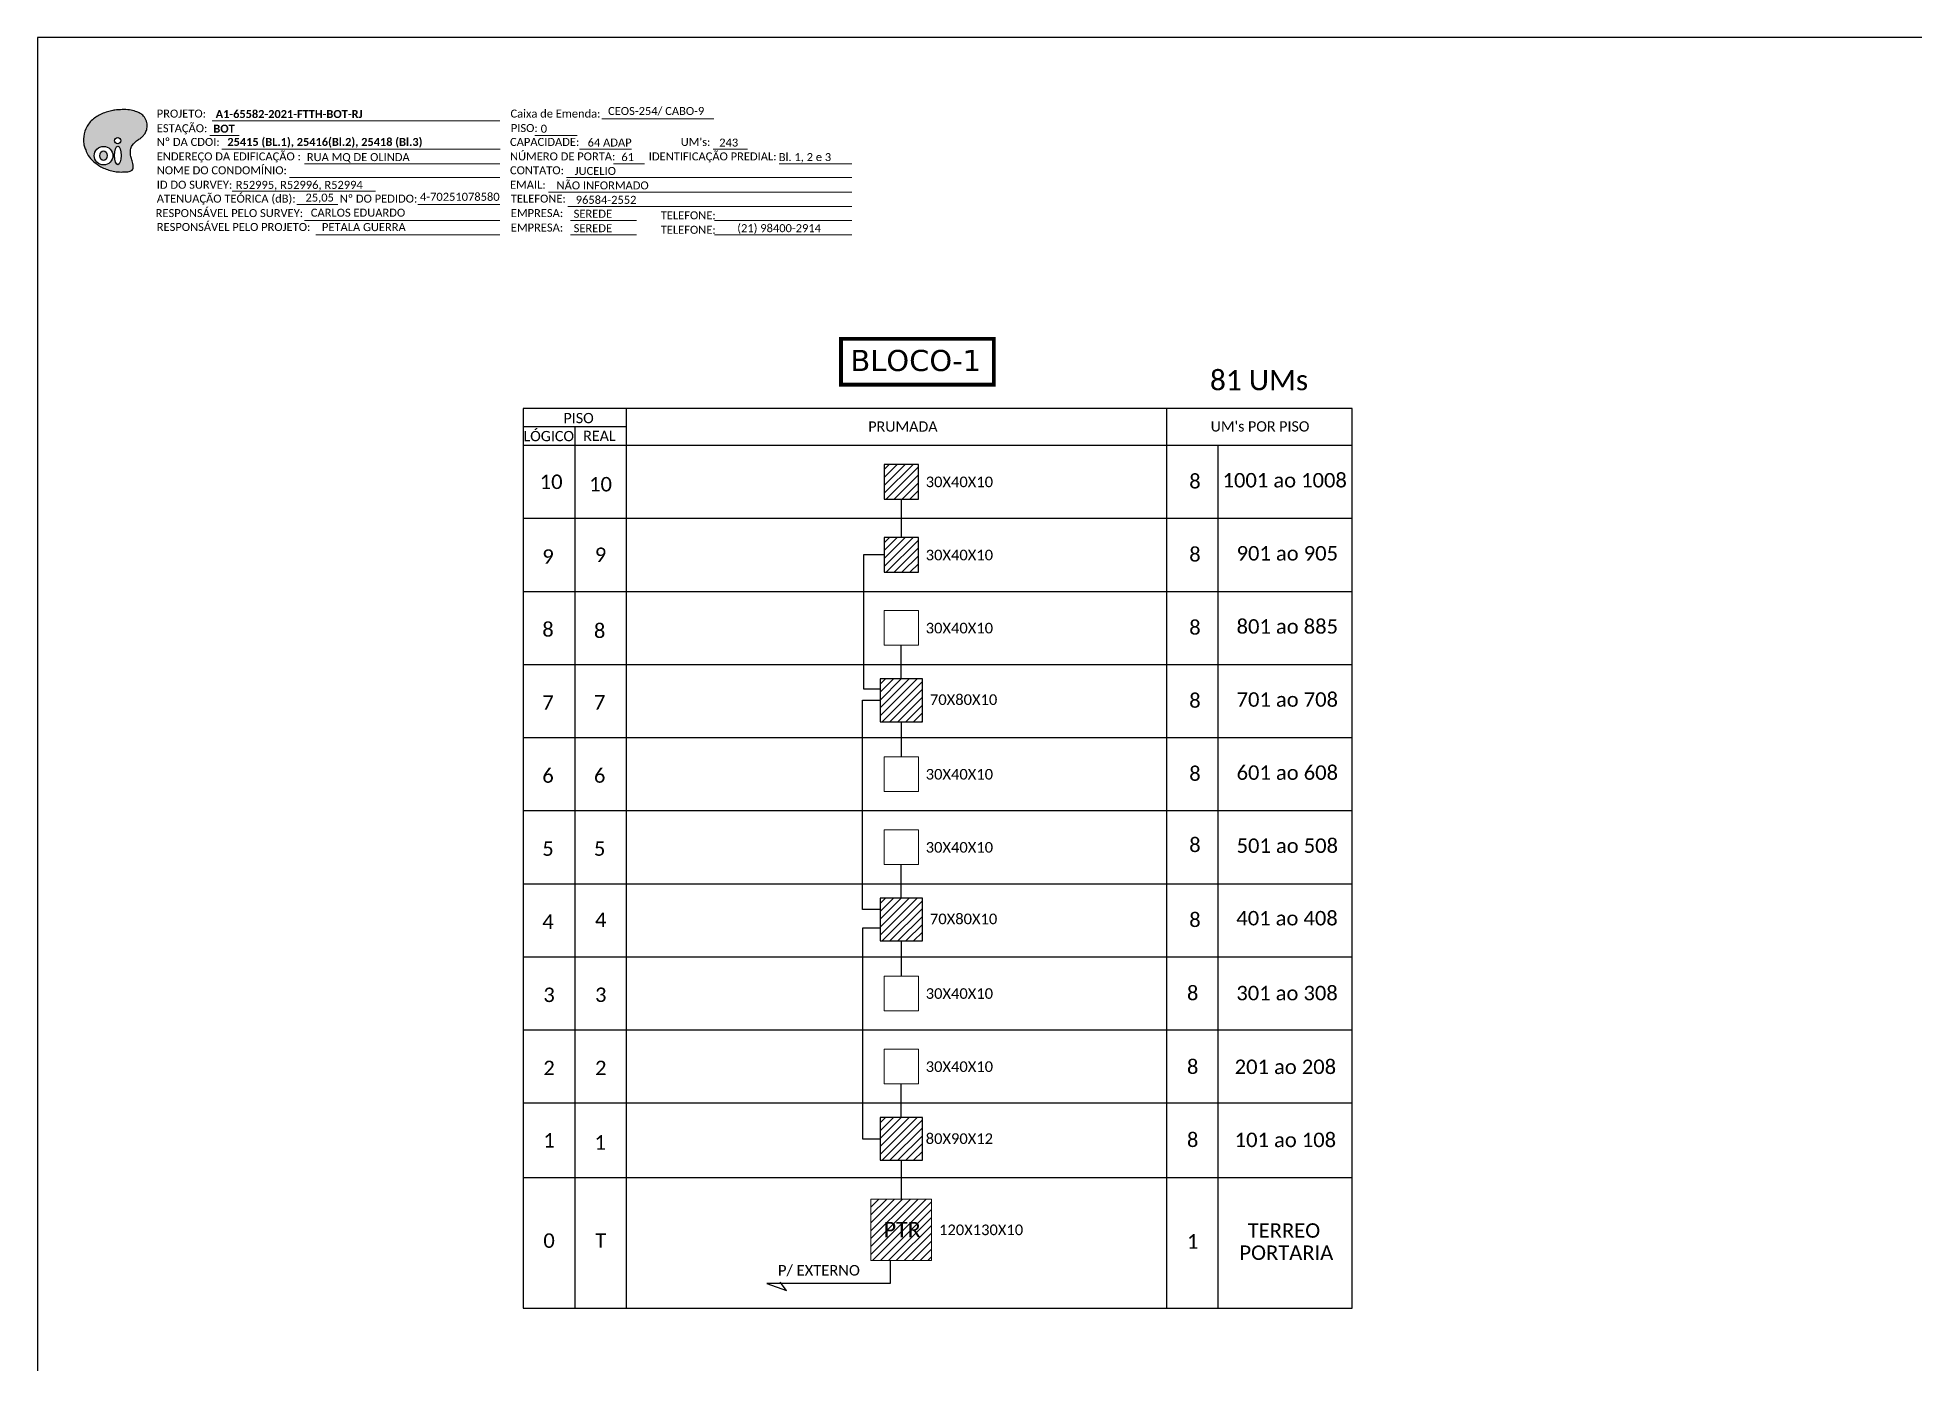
# Model space of a CAD drawing. Extents: x -4 to 1788, y 1 to 595.
# Drawn here: x -3.8 to 416.7, y 298.3 to 595.3 of the extents above; entities that cross this region are included whole.
import ezdxf
from ezdxf.enums import TextEntityAlignment as Align

# ---------------------------------------------------------------- set-up
doc = ezdxf.new("R2010")
doc.units = 0
doc.layers.add('CAP a instalar', color=1, linetype='Continuous')
doc.layers.add('label_cabos', color=7, linetype='Continuous')
doc.styles.add('siredit', font='verdana.ttf')
doc.styles.add('WMF-Calibri0', font='calibri.ttf')
doc.styles.add('WMF-Calibri1', font='calibrib.ttf')

# ---------------------------------------------------------------- blocks, each defined once
blk = doc.blocks.new('OI')
h = blk.add_hatch(color=40)
edge = h.paths.add_edge_path()
edge.add_spline(control_points=[(4.35, -0.67), (3.92, -0.99), (3.26, -1.5), (2.81, -2.59), (2.9, -3.5), (3.06, -4.27), (3.31, -4.85), (3.37, -5.39), (3.4, -5.88), (3.2, -6.4), (2.54, -6.61), (1.65, -6.63), (0.55, -6.67), (-0.56, -6.42), (-1.61, -6.14), (-2.77, -5.61), (-3.92, -4.77), (-4.89, -3.7), (-5.34, -2.65), (-5.6, -1.94), (-5.85, -0.96), (-5.71, 0.47), (-5.1, 2.02), (-4.14, 3.02), (-3.3, 3.61), (-2.37, 4.16), (-1.36, 4.44), (-0.56, 4.7), (0.79, 4.85), (2.24, 4.97), (3.79, 4.57), (4.67, 4.21), (5.44, 3.65), (5.76, 2.99), (6.03, 2.21), (6.01, 1.46), (5.72, 0.64), (5.31, 0.08), (4.88, -0.38), (4.51, -0.55), (4.35, -0.67)], knot_values=[0, 0, 0, 0, 1.60434, 2.417191, 3.427595, 4.282808, 4.776746, 5.304182, 5.888771, 6.258406, 6.858137, 7.79129, 8.986195, 10.124242, 11.187857, 12.242908, 13.953784, 15.414161, 16.515391, 17.349188, 17.675853, 19.552021, 21.515531, 22.568638, 23.63245, 24.621084, 25.782718, 26.745347, 27.142653, 29.870543, 31.004649, 31.921532, 32.709589, 33.801391, 34.042471, 35.192333, 35.971461, 36.628871, 37.254359, 37.836911, 37.836911, 37.836911, 37.836911], degree=3, periodic=0)
h.paths.add_polyline_path([(1.13, -0.87, -1), (-0.04, -0.87, -1)], flags=16)
edge = h.paths.add_edge_path(flags=16)
edge.add_ellipse((0.56, -3.59), major_axis=(-0.02, 1.71), ratio=0.361305, start_angle=0, end_angle=360)
h.paths.add_polyline_path([(-0.36, -3.62, -1), (-3.8, -3.62, -1)], flags=16)
edge = h.paths.add_edge_path(flags=0)
edge.add_ellipse((-2.08, -3.62), major_axis=(0, 0.885), ratio=0.758294, start_angle=0, end_angle=360)
at = {"color": 40}
for centre, radius in [((-2.08, -3.62), 1.72), ((0.54, -0.87), 0.587)]:
    blk.add_circle(centre, radius, dxfattribs=at)
blk.add_ellipse((-2.08, -3.62), major_axis=(0, 0.885), ratio=0.758294, start_param=-3.141592653589792, end_param=3.141592653589792, dxfattribs=at)
blk.add_ellipse((0.56, -3.59), major_axis=(-0.02, 1.71), ratio=0.361305, dxfattribs=at)
at = {"color": 40, "start_tangent": (-0.800898, -0.598801), "end_tangent": (-0.800898, -0.598801)}
blk.add_spline([(4.35, -0.67), (3.2, -1.78), (2.9, -2.54), (2.92, -3.55), (3.12, -4.38), (3.28, -4.85), (3.37, -5.37), (3.35, -5.95), (3.2, -6.29), (2.66, -6.55), (1.73, -6.63), (0.54, -6.62), (-0.58, -6.41), (-1.6, -6.11), (-2.56, -5.67), (-3.95, -4.67), (-4.89, -3.56), (-5.37, -2.56), (-5.64, -1.78), (-5.72, -1.46), (-5.63, 0.42), (-4.84, 2.22), (-4.13, 2.99), (-3.27, 3.62), (-2.4, 4.09), (-1.3, 4.47), (-0.37, 4.72), (0.02, 4.77), (2.75, 4.8), (3.85, 4.53), (4.69, 4.16), (5.31, 3.68), (5.85, 2.73), (5.93, 2.5), (5.94, 1.35), (5.67, 0.62), (5.29, 0.08), (4.84, -0.36), (4.35, -0.67)], degree=3, dxfattribs=at)

msp = doc.modelspace()

# ---------------------------------------------------------------- hatches: boundary and pattern name
h = msp.add_hatch()
h.set_pattern_fill('ANSI31', color=1, scale=10, style=0)
h.set_pattern_definition([(45, (-431.6881, 101.9222), (-0.8838835, 0.8838835), [])])
h.paths.add_polyline_path([(193.5, 499.64), (185.84, 499.64), (185.84, 491.88), (193.5, 491.88)])
h.paths.add_polyline_path([(191.81, 490.24), (191.81, 495.39)])
h = msp.add_hatch()
h.set_pattern_fill('ANSI31', color=1, scale=10, style=0)
h.set_pattern_definition([(45, (-431.6881, 85.5503), (-0.8838835, 0.8838835), [])])
h.paths.add_polyline_path([(193.5, 483.27), (185.84, 483.27), (185.84, 475.5), (193.5, 475.5)])
h.paths.add_polyline_path([(191.81, 473.87), (191.81, 479.02)])
h = msp.add_hatch()
h.set_pattern_fill('ANSI31', color=1, scale=10, style=0)
h.set_pattern_definition([(45, (-430.7907, 53.8822), (-0.8838835, 0.8838835), [])])
h.paths.add_polyline_path([(194.4, 451.6), (184.93, 451.6), (184.93, 442), (194.4, 442)])
h.paths.add_polyline_path([(192.71, 442.2), (192.71, 442.2), (192.71, 447.35), (192.71, 447.35)], flags=24)
h = msp.add_hatch()
h.set_pattern_fill('ANSI31', color=1, scale=10, style=0)
h.set_pattern_definition([(45, (-430.7907, 4.7666), (-0.8838835, 0.8838835), [])])
h.paths.add_polyline_path([(194.4, 402.49), (184.93, 402.49), (184.93, 392.89), (194.4, 392.89)])
h.paths.add_polyline_path([(192.71, 393.08), (192.71, 393.08), (192.71, 398.23), (192.71, 398.23)], flags=24)
h = msp.add_hatch()
h.set_pattern_fill('ANSI31', color=1, scale=10, style=0)
h.set_pattern_definition([(45, (-430.7907, -44.349), (-0.8838835, 0.8838835), [])])
h.paths.add_polyline_path([(194.4, 353.37), (184.93, 353.37), (184.93, 343.77), (194.4, 343.77)])
h.paths.add_polyline_path([(192.71, 343.97), (192.71, 343.97), (192.71, 349.12), (192.71, 349.12)], flags=24)
h = msp.add_hatch()
h.set_pattern_fill('ANSI31', color=1, scale=10, style=0)
h.set_pattern_definition([(45, (-428.7409, -62.6549), (-0.8838835, 0.8838835), [])])
h.paths.add_polyline_path([(182.88, 321.31), (196.45, 321.31), (196.45, 335.07), (182.88, 335.07)])
h.paths.add_polyline_path([(184.88, 325.66), (194.96, 325.66), (194.96, 330.81), (184.88, 330.81)], flags=24)

# ---------------------------------------------------------------- linework, layer by layer
for p, q in [((837.17, 595.26), (-3.83, 595.26)), ((-3.83, 595.26), (-3.83, 1.26))]:
    msp.add_line(p, q)
at = {"color": 7, "lineweight": 0}
for points in [[(35.28, 576.58), (99.75, 576.58)], [(122.59, 577.07), (147.72, 577.07)], [(34.76, 573.3), (41.31, 573.3)], [(107.55, 573.34), (117.03, 573.34)], [(37.42, 570.23), (99.78, 570.23)], [(117.59, 570.23), (129.21, 570.23)], [(147.54, 570.23), (155.2, 570.23)], [(52.58, 563.88), (99.75, 563.88)], [(55.99, 566.99), (99.75, 566.99)], [(114.71, 563.88), (178.63, 563.88)], [(125.18, 566.99), (132.12, 566.99)], [(162.35, 566.99), (178.61, 566.99)], [(39.74, 560.82), (71.9, 560.82)], [(110.67, 560.64), (178.63, 560.64)], [(54.28, 557.85), (63.46, 557.85)], [(81.34, 557.85), (99.77, 557.85)], [(114.96, 557.41), (178.63, 557.41)], [(55.99, 554.29), (99.75, 554.29)], [(58.48, 551.06), (99.75, 551.06)], [(115.56, 554.29), (130.36, 554.29)], [(115.56, 551.06), (130.36, 551.06)], [(147.81, 554.29), (178.63, 554.29)], [(147.84, 551.06), (178.63, 551.06)]]:
    msp.add_lwpolyline(points, dxfattribs=at)
at = {"color": 0}
for points in [[(290.69, 512.17), (104.99, 512.17)], [(128.13, 508.06), (104.99, 508.06)]]:
    msp.add_lwpolyline(points, dxfattribs=at)
for points in [[(104.99, 512.17), (104.99, 310.62), (290.69, 310.62), (290.69, 512.17)], [(128.13, 310.62), (128.13, 512.17)], [(249.1, 512.17), (249.1, 310.62)], [(116.56, 508.06), (116.56, 310.62)], [(104.99, 503.95), (290.69, 503.95)], [(260.67, 310.62), (260.67, 503.95)], [(104.99, 487.57), (290.69, 487.57)], [(104.99, 471.2), (290.69, 471.2)], [(104.99, 454.83), (290.69, 454.83)], [(104.99, 438.46), (290.69, 438.46)], [(104.99, 422.09), (290.69, 422.09)], [(104.99, 405.71), (290.69, 405.71)], [(104.99, 389.34), (290.69, 389.34)], [(104.99, 372.97), (290.69, 372.97)], [(104.99, 356.6), (290.69, 356.6)], [(104.99, 339.92), (290.69, 339.92)]]:
    msp.add_lwpolyline(points)
at = {"lineweight": 0}
for points in [[(193.5, 499.64), (185.84, 499.64), (185.84, 491.88), (193.5, 491.88)], [(193.5, 483.27), (185.84, 483.27), (185.84, 475.5), (193.5, 475.5)], [(193.5, 466.9), (185.84, 466.9), (185.84, 459.13), (193.5, 459.13)], [(193.5, 466.9), (185.84, 466.9), (185.84, 459.13), (193.5, 459.13)], [(193.5, 434.16), (185.84, 434.16), (185.84, 426.39), (193.5, 426.39)], [(193.5, 417.78), (185.84, 417.78), (185.84, 410.02), (193.5, 410.02)], [(193.5, 385.04), (185.84, 385.04), (185.84, 377.27), (193.5, 377.27)], [(193.5, 368.67), (185.84, 368.67), (185.84, 360.9), (193.5, 360.9)]]:
    msp.add_lwpolyline(points, close=True, dxfattribs=at)
at = {"color": 1}
for points in [[(193.5, 499.64), (185.84, 499.64), (185.84, 491.88), (193.5, 491.88)], [(193.5, 483.27), (185.84, 483.27), (185.84, 475.5), (193.5, 475.5)], [(194.4, 451.6), (184.93, 451.6), (184.93, 442), (194.4, 442)], [(194.4, 402.49), (184.93, 402.49), (184.93, 392.89), (194.4, 392.89)], [(194.4, 353.37), (184.93, 353.37), (184.93, 343.77), (194.4, 343.77)]]:
    msp.add_lwpolyline(points, close=True, dxfattribs=at)
at = {"color": 3}
for points in [[(189.66, 491.88), (189.67, 483.27)], [(185.84, 479.39), (181.23, 479.39), (181.23, 449.34), (184.93, 449.34)], [(189.66, 451.6), (189.66, 459.13)], [(184.93, 399.95), (181, 399.95), (181, 446.8), (184.93, 446.8)], [(189.66, 442), (189.67, 434.16)], [(189.66, 402.49), (189.66, 410.02)], [(184.93, 395.75), (181, 395.75), (181, 348.57), (184.93, 348.57)], [(189.66, 392.89), (189.67, 385.04)], [(189.66, 353.37), (189.66, 360.9)], [(189.66, 343.77), (189.66, 335.07)]]:
    msp.add_lwpolyline(points, dxfattribs=at)
at = {"color": 1, "lineweight": 0}
msp.add_lwpolyline([(182.88, 335.07), (196.45, 335.07), (196.45, 321.31), (182.88, 321.31)], close=True, dxfattribs=at)
at = {"color": 1}
for points in [[(187.16, 321.31), (187.16, 316.2), (159.53, 316.2)], [(159.53, 316.2), (163.94, 314.61)], [(163.94, 314.61), (162.53, 316.44)]]:
    msp.add_lwpolyline(points, dxfattribs=at)
at = {"layer": 'CAP a instalar', "color": 7, "linetype": 'Continuous', "ltscale": 5, "const_width": 0.876}
msp.add_lwpolyline([(176.17, 527.78), (210.41, 527.77), (210.41, 517.48), (176.16, 517.5)], close=True, dxfattribs=at)

# ---------------------------------------------------------------- block references
at = {"color": 7, "xscale": 1.213923925163967, "yscale": 1.213923925163967, "zscale": 1.213923925163967, "rotation": 0.1532896023949059}
msp.add_blockref('OI', (13.47, 573.2), dxfattribs=at)

# ---------------------------------------------------------------- texts
at = {"color": 7, "lineweight": 0, "style": 'WMF-Calibri0'}
for s, height, p in [('PROJETO:', 1.793, (22.88, 577.33)), ('ESTAÇÃO:', 1.793, (22.88, 574.05)), ('Caixa de Emenda:', 1.7927, (102.13, 577.33)), ('Nº DA CDOI:', 1.7927, (22.88, 570.98)), ('CAPACIDADE:', 1.7927, (102.02, 570.98)), ('PISO:', 1.793, (102.2, 574.09)), ("UM's:", 1.793, (140.27, 570.98)), ('ENDEREÇO DA EDIFICAÇÃO :', 1.7927, (22.88, 567.74)), ('NÚMERO DE PORTA:', 1.7927, (102.02, 567.74)), ('IDENTIFICAÇÃO PREDIAL:', 1.7927, (133.11, 567.74)), ('NOME DO CONDOMÍNIO:', 1.7927, (22.88, 564.63)), ('CONTATO:', 1.793, (102.02, 564.63)), ('ATENUAÇÃO TEÓRICA (dB):', 1.7927, (22.88, 558.28)), ('ID DO SURVEY:', 1.7927, (22.88, 561.39)), ('Nº DO PEDIDO:', 1.7927, (63.88, 558.28)), ('EMAIL:', 1.793, (102.02, 561.39)), ('TELEFONE:', 1.793, (102.2, 558.28)), ('RESPONSÁVEL PELO SURVEY:', 1.7927, (22.63, 555.04)), ('EMPRESA:', 1.793, (102.2, 555.04)), ('TELEFONE:', 1.793, (135.79, 554.54)), ('RESPONSÁVEL PELO PROJETO:', 1.7927, (22.88, 551.93)), ('EMPRESA:', 1.793, (102.2, 551.8)), ('TELEFONE:', 1.793, (135.79, 551.3))]:
    msp.add_text(s, height=height, dxfattribs=at).set_placement(p)
at = {"color": 7}
for s, height, style, p in [('A1-65582-2021-FTTH-BOT-RJ', 1.7927, 'WMF-Calibri1', (36.07, 577.23)), ('CEOS-254/ CABO-9', 1.7927, 'WMF-Calibri0', (123.99, 577.91)), ('BOT', 1.793, 'WMF-Calibri1', (35.56, 573.95)), ('0', 1.79, 'WMF-Calibri0', (108.9, 573.94)), (' 64 ADAP', 1.793, 'WMF-Calibri0', (118.77, 570.85)), ('243', 1.793, 'WMF-Calibri0', (148.89, 570.83)), ('RUA MQ DE OLINDA', 1.7927, 'WMF-Calibri0', (56.5, 567.58)), ('61', 1.793, 'WMF-Calibri0', (126.96, 567.59)), ('Bl. 1, 2 e 3', 1.7927, 'WMF-Calibri0', (162.24, 567.59)), ('JUCELIO', 1.793, 'WMF-Calibri0', (116.49, 564.48)), ('R52995, R52996, R52994', 1.7927, 'WMF-Calibri0', (40.58, 561.36)), ('25,05', 1.793, 'WMF-Calibri0', (56.2, 558.51)), ('4-70251078580', 1.7927, 'WMF-Calibri0', (81.84, 558.69)), ('NÃO INFORMADO', 1.7927, 'WMF-Calibri0', (112.45, 561.24)), ('96584-2552', 1.793, 'WMF-Calibri0', (116.74, 558.01)), ('CARLOS EDUARDO', 1.7927, 'WMF-Calibri0', (57.39, 555.13)), ('SEREDE', 1.793, 'WMF-Calibri0', (116.27, 554.89)), ('PETALA GUERRA', 1.7927, 'WMF-Calibri0', (59.88, 551.9)), ('SEREDE', 1.793, 'WMF-Calibri0', (116.27, 551.66)), ('(21) 98400-2914', 1.7927, 'WMF-Calibri0', (152.93, 551.66)), ('30X40X10', 2.373, 'WMF-Calibri0', (195.15, 494.54)), ('1001 ao 1008', 3.24, 'WMF-Calibri0', (261.66, 494.48)), ('30X40X10', 2.373, 'WMF-Calibri0', (195.15, 478.16)), ('901 ao 905', 3.24, 'WMF-Calibri0', (264.8, 478.11)), ('30X40X10', 2.373, 'WMF-Calibri0', (195.15, 461.79)), ('801 ao 885', 3.24, 'WMF-Calibri0', (264.8, 461.73)), ('70X80X10', 2.373, 'WMF-Calibri0', (196.1, 445.77)), ('701 ao 708', 3.24, 'WMF-Calibri0', (264.8, 445.36)), ('30X40X10', 2.373, 'WMF-Calibri0', (195.15, 429.05)), ('601 ao 608', 3.24, 'WMF-Calibri0', (264.8, 428.99)), ('30X40X10', 2.373, 'WMF-Calibri0', (195.15, 412.68)), ('501 ao 508', 3.24, 'WMF-Calibri0', (264.8, 412.62)), ('401 ao 408', 3.24, 'WMF-Calibri0', (264.74, 396.38)), ('70X80X10', 2.373, 'WMF-Calibri0', (196.1, 396.65)), ('301 ao 308', 3.24, 'WMF-Calibri0', (264.74, 379.6)), ('30X40X10', 2.373, 'WMF-Calibri0', (195.15, 379.93)), ('30X40X10', 2.373, 'WMF-Calibri0', (195.15, 363.56)), ('201 ao 208', 3.24, 'WMF-Calibri0', (264.37, 363.09)), ('80X90X12', 2.373, 'WMF-Calibri0', (195.15, 347.43)), ('101 ao 108', 3.24, 'WMF-Calibri0', (264.37, 346.72)), ('PTR', 3.433, 'WMF-Calibri0', (185.74, 326.54)), ('120X130X10', 2.373, 'WMF-Calibri0', (198.15, 327)), ('TERREO', 3.24, 'WMF-Calibri0', (267.3, 326.42)), ('PORTARIA', 3.24, 'WMF-Calibri0', (265.44, 321.45)), ('P/ EXTERNO', 2.373, 'WMF-Calibri0', (162.05, 317.94))]:
    msp.add_text(s, height=height, dxfattribs=dict(at, style=style)).set_placement(p)
at = {"color": 7, "style": 'WMF-Calibri1'}
msp.add_text('25415 (BL.1), 25416(Bl.2), 25418 (Bl.3)', height=1.7927, dxfattribs=at).set_placement((60.55, 570.98), align=Align.CENTER)
at = {"color": 0, "style": 'WMF-Calibri0'}
for s, height, p in [('81 UMs', 4.513, (258.83, 516.26)), ('     PISO', 2.3, (109.95, 508.87)), ('PRUMADA', 2.3, (182.29, 506.98)), ("UM's POR PISO", 2.3, (258.99, 507.01)), ('  LÓGICO', 2.3, (103.41, 504.84)), ('    REAL', 2.3, (115.17, 504.89))]:
    msp.add_text(s, height=height, dxfattribs=at).set_placement(p)
at = {"color": 7, "style": 'WMF-Calibri0'}
for s, p in [('10', (111.24, 495.75)), ('10', (122.3, 495.21)), ('9', (122.3, 479.4))]:
    msp.add_text(s, height=3.24, dxfattribs=at).set_placement(p, align=Align.MIDDLE_CENTER)
for tag, flags, p in [('8', 4, (255.47, 495.87)), ('9', 4, (110.53, 479)), ('8', 4, (255.47, 479.5)), ('8', 4, (110.53, 462.69)), ('8', 4, (122.1, 462.39)), ('8', 4, (255.47, 463.13)), ('7', 4, (110.53, 446.32)), ('7', 4, (122.1, 446.34)), ('8', 4, (255.47, 446.76)), ('6', 4, (110.53, 429.95)), ('6', 4, (122.1, 429.96)), ('8', 4, (255.47, 430.39)), ('5', 4, (110.53, 413.58)), ('5', 4, (122.1, 413.59)), ('8', 4, (255.47, 414.43)), ('4', 4, (110.53, 397.21)), ('4', 4, (122.35, 397.64)), ('8', 4, (255.47, 397.64)), ('8', 4, (254.96, 381.24)), ('3', 4, (110.77, 380.83)), ('3', 4, (122.35, 380.85)), ('2', 4, (110.77, 364.46)), ('2', 4, (122.35, 364.46)), ('8', 4, (254.96, 364.73)), ('1', 4, (110.77, 348.24)), ('1', 4, (122.22, 347.78)), ('8', 4, (254.96, 348.36)), ('0', 4, (110.77, 325.78)), ('T', 12, (122.35, 325.81)), ('1', 4, (254.96, 325.61))]:
    msp.add_attdef(tag, text='XX', height=3.24, dxfattribs=dict(at, flags=flags)).set_placement(p, align=Align.MIDDLE_CENTER)
at = {"layer": 'label_cabos', "color": 7, "style": 'siredit'}
msp.add_text('BLOCO-1', height=4.727, rotation=359.9611, dxfattribs=at).set_placement((178.28, 520.57, 28))

doc.saveas('drawing.dxf')
